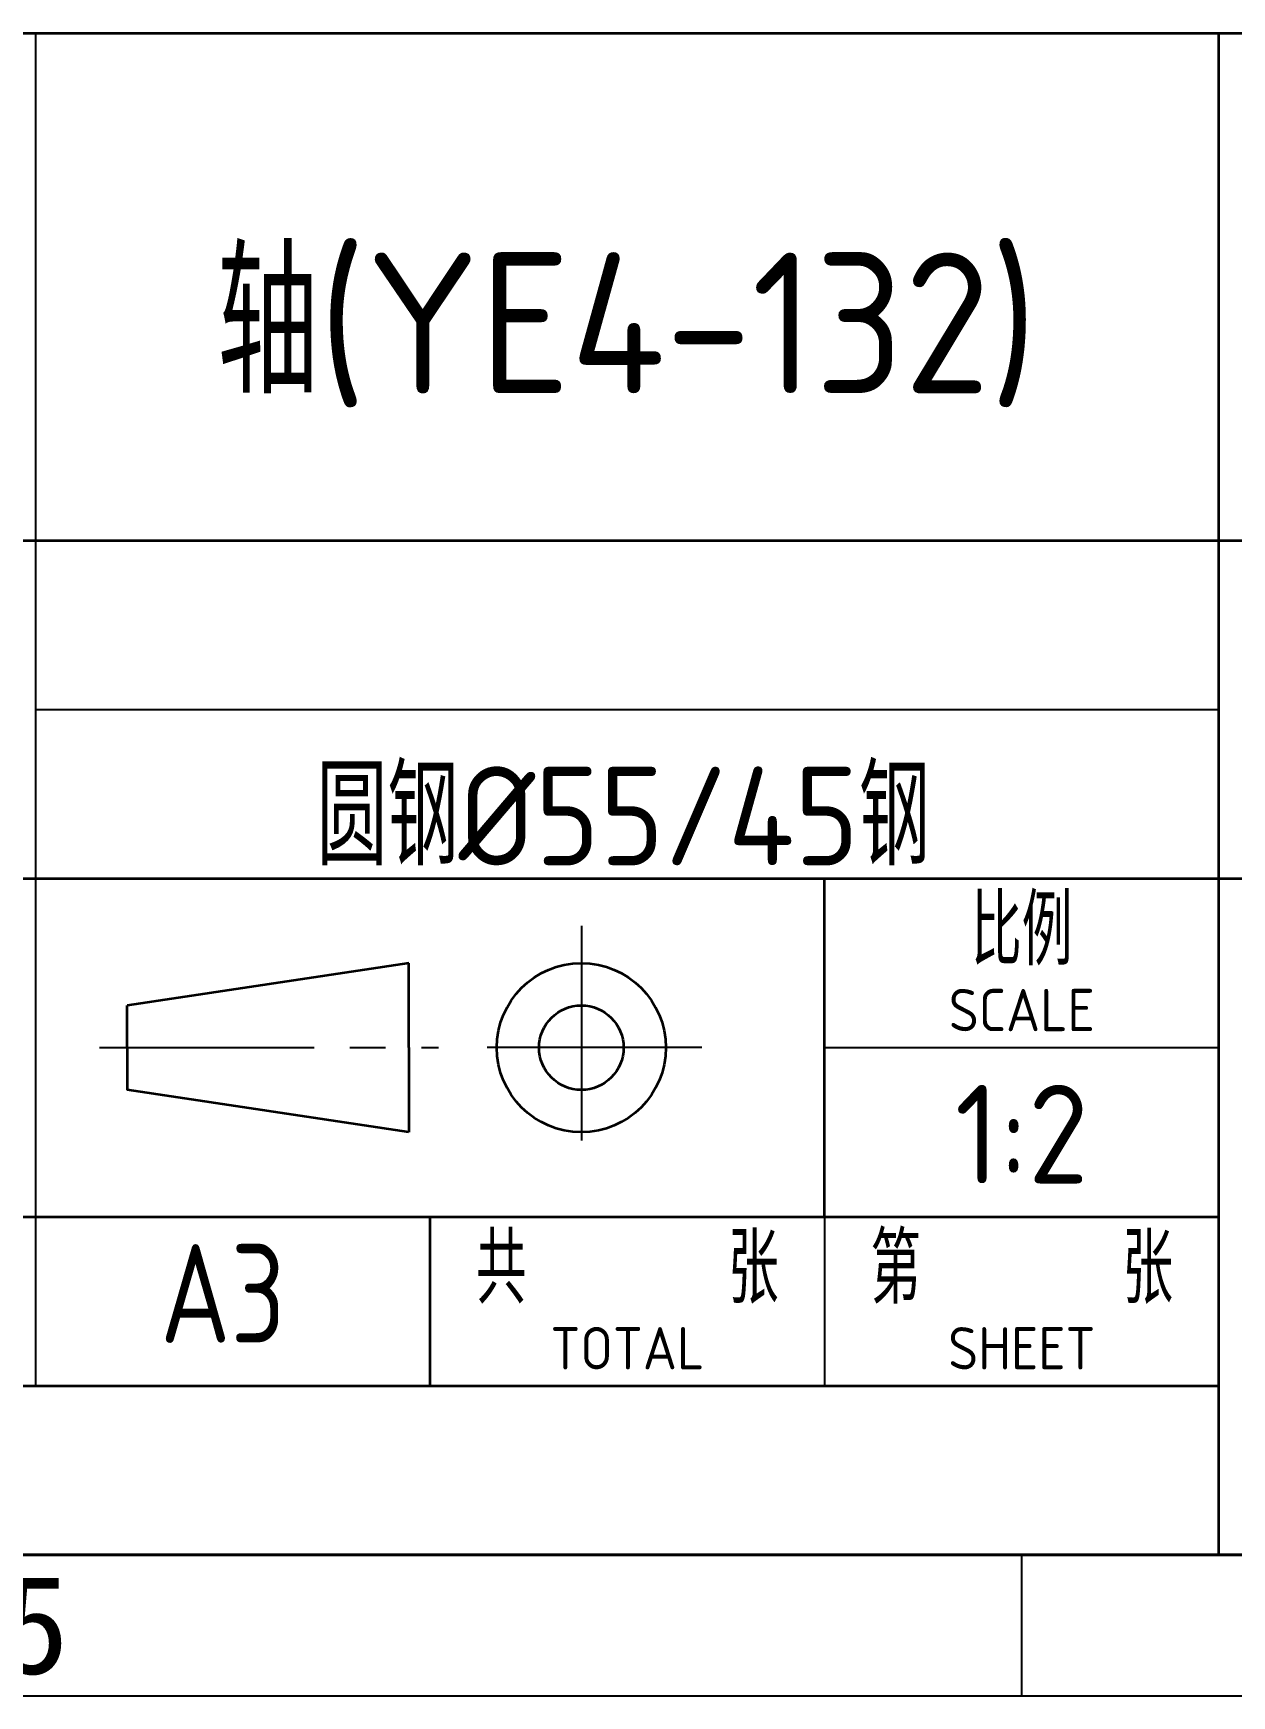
# Model space of a CAD drawing. Header units: millimetres. Extents: x 189 to 1029, y 82 to 676.
# Drawn here: x 818.5 to 903.6, y 81.8 to 199.8 of the extents above; entities that cross this region are included whole.
import ezdxf
from ezdxf.enums import TextEntityAlignment as Align

# ---------------------------------------------------------------- set-up
doc = ezdxf.new("R2010")
doc.units = ezdxf.units.MM
doc.header["$LTSCALE"] = 2
doc.linetypes.add('CENTER2', pattern=[28.575, 19.05, -3.175, 3.175, -3.175])
doc.layers.add('1粗实线', color=7, linetype='Continuous', lineweight=35)
doc.layers.add('5标注层', color=3, linetype='Continuous', lineweight=18)
for name, color, linetype in [('2细线层', 3, 'Continuous'), ('3中心线层', 1, 'CENTER2'), ('6文本', 2, 'Continuous'), ('图框层', 7, 'Continuous')]:
    doc.layers.add(name, color=color, linetype=linetype)
doc.styles.get("Standard").update_dxf_attribs({"font": ''})
doc.styles.add('文字', font='isocp.shx', dxfattribs={"bigfont": 'gbcbig.shx'})
doc.styles.get('Standard').set_extended_font_data('SimSun')

# ---------------------------------------------------------------- blocks, each defined once
blk = doc.blocks.new('ZwmFrameMain_A3^_^无分区图框^_^landscape')
at = {"layer": '1粗实线'}
blk.add_line((0, 0), (390, 0), dxfattribs=at)
at = {"layer": '2细线层'}
for p, q in [((325, -5), (325, 0)), ((-25, -5), (395, -5))]:
    blk.add_line(p, q, dxfattribs=at)
at = {"layer": '6文本', "insert": (290, -2.5), "char_height": 3.5, "attachment_point": 5}
blk.add_mtext_dynamic_manual_height_columns('5', width=32.54412, gutter_width=159.57, heights=[0], dxfattribs=at)
blk = doc.blocks.new('ZwmFrameMain_上海电机厂有限公司')
at = {"layer": '1粗实线'}
for p, q in [((-180, 54), (0, 54)), ((-58, 0), (-58, 54)), ((-116, 36), (0, 36)), ((-116, 24), (0, 24)), ((-72, 12), (-72, 24)), ((-86.758, 21), (-96.758, 19.5)), ((-86.758, 18), (-86.758, 21)), ((-96.758, 18), (-96.758, 19.5)), ((-96.758, 18), (-96.758, 16.5)), ((-86.758, 18), (-86.758, 15)), ((-86.758, 15), (-96.758, 16.5)), ((-116, 12), (-58, 12)), ((-86, 6), (-86, 12)), ((-116, 6), (-58, 6)), ((0, 0), (-180, 0))]:
    blk.add_line(p, q, dxfattribs=at)
for radius in [3, 1.5]:
    blk.add_circle((-80.633, 18), radius, dxfattribs=at)
at = {"layer": '2细线层'}
for p, q in [((-100, 6), (-100, 54)), ((-100, 30), (-58, 30)), ((-72, 18), (-58, 18)), ((-72, 12), (-72, 6))]:
    blk.add_line(p, q, dxfattribs=at)
at = {"layer": '3中心线层', "ltscale": 0.2}
for p, q in [((-80.633, 22.322), (-80.633, 13.678)), ((-97.74, 18), (-85.704, 18)), ((-76.36, 18), (-84.906, 18))]:
    blk.add_line(p, q, dxfattribs=at)
at = {"layer": '5标注层', "style": '文字'}
for tag, height, width, p, p2 in [('标记', 2.5, 2.4576, (-180, 49.675), (-172, 49.675)), ('处数', 2.5, 2.470054, (-171.976, 49.675), (-164, 49.675)), ('更改文件号', 2.5, 1.899602, (-163.874, 49.675), (-148.341, 49.675)), ('修改签名', 2.5, 2.402886, (-147.907, 49.675), (-132.451, 49.675)), ('修改日期', 2.5, 2.4576, (-132, 49.675), (-116, 49.675)), ('零组件名称', 5, 2.551899, (-100, 41.216), (-58, 41.216)), ('零组件图号', 5, 2.568153, (-42, 41.644), (0, 41.644)), ('设计工号', 2.5, 1.553239, (-161.25, 37.491), (-151.138, 37.491)), ('设计姓名', 2.5, 1.81399, (-146.689, 37.491), (-135.021, 37.491)), ('设计日期', 2.5, 1.957612, (-131.056, 37.491), (-118.311, 37.491)), ('材料代码', 3.5, 4.55336, (-100, 31.717), (-58, 31.717)), ('版本', 3.5, 1.25, (-11.431, 31.326), (-6.837, 31.326)), ('校对工号', 2.5, 1.553239, (-161.25, 31.491), (-151.138, 31.491)), ('校对姓名', 2.5, 1.81399, (-146.689, 31.491), (-135.021, 31.491)), ('校对日期', 2.5, 1.957612, (-131.056, 31.491), (-118.311, 31.491)), ('材料名称', 3.5, 4.60332, (-100.293, 24.472), (-58, 24.472)), ('审查工号', 2.5, 1.553239, (-161.25, 25.491), (-151.138, 25.491)), ('审查姓名', 2.5, 1.81399, (-146.689, 25.491), (-135.021, 25.491)), ('审查日期', 2.5, 1.957612, (-131.056, 25.491), (-118.311, 25.491)), ('标准检查工号', 2.5, 1.027275, (-161.25, 19.491), (-151.138, 19.491)), ('标准检查姓名', 2.5, 1.194815, (-146.689, 19.491), (-135.021, 19.491)), ('标准检查日期', 2.5, 1.294717, (-131.056, 19.491), (-118.311, 19.491)), ('比例', 3.5, 3.121951, (-72, 13.179), (-58, 13.179)), ('会签工号', 2.5, 1.553239, (-161.25, 13.491), (-151.138, 13.491)), ('会签姓名', 2.5, 1.81399, (-146.689, 13.491), (-135.021, 13.491)), ('会签日期', 2.5, 1.957612, (-131.056, 13.491), (-118.311, 13.491)), ('共几张', 2.5, 5.565476, (-81.323, 8.94), (-76.453, 8.94)), ('第几张', 2.5, 5.565476, (-67.354, 8.947), (-62.485, 8.947)), ('审定工号', 2.5, 1.553239, (-161.25, 7.491), (-151.138, 7.491)), ('审定姓名', 2.5, 1.81399, (-146.689, 7.491), (-135.021, 7.491)), ('审定日期', 2.5, 1.957612, (-131.056, 7.491), (-118.311, 7.491))]:
    blk.add_attdef(tag, text='', height=height, dxfattribs=dict(at, width=width)).set_placement(p, p2, align=Align.FIT)
for tag, height, p, p2 in [('特征码', 3.5, (-37.431, 28.326), (-30.54, 28.326)), ('重量', 3.5, (-11.431, 25.326), (-6.91, 25.326)), ('图幅', 3.5, (-95.581, 7.529), (-91.133, 7.529)), ('备注', 2.5, (-88.757, 1.829), (-85.502, 1.829))]:
    blk.add_attdef(tag, text='', height=height, dxfattribs=at).set_placement(p, p2, align=Align.FIT)
at = {"layer": '6文本', "char_height": 2.5, "attachment_point": 5, "style": '文字'}
for s, insert in [('\\pxsm0.8;比例\\P\\ps*;{\\H0.6x;SCALE}', (-65, 21)), ('\\pxsm0.8;共     张\\P\\ps*;{\\H0.6x;TOTAL}', (-79, 9)), ('\\pxsm0.8;第     张\\P\\ps*;{\\H0.6x;SHEET}', (-65, 9))]:
    blk.add_mtext_dynamic_manual_height_columns(s, width=12.13643, gutter_width=12.5, heights=[0], dxfattribs=dict(at, insert=insert))

msp = doc.modelspace()

# ---------------------------------------------------------------- block references
at = {"layer": '图框层', "xscale": 2, "yscale": 2, "zscale": 2}
msp.add_blockref('ZwmFrameMain_A3^_^无分区图框^_^landscape', (238.694, 91.769), dxfattribs=at)
at = {"layer": '图框层'}
ref = msp.add_blockref('ZwmFrameMain_上海电机厂有限公司', (1018.694, 91.769), dxfattribs=dict(at, xscale=2, yscale=2, zscale=2))
ref.add_attrib('图幅', 'A3', dxfattribs={"layer": '5标注层', "height": 7, "style": '文字', "width": 0.876437}).set_placement((827.533, 106.827), (836.428, 106.827), align=Align.FIT)
ref.add_attrib('比例', '1:2', dxfattribs={"layer": '5标注层', "height": 7, "style": '文字'}).set_placement((888.694, 118.127), align=Align.CENTER)
ref.add_attrib('材料名称', '圆钢%%C55/45钢', dxfattribs={"layer": '5标注层', "height": 7, "style": '文字'}).set_placement((860.401, 140.713), align=Align.CENTER)
ref.add_attrib('零组件名称', '轴(YE4-132)', dxfattribs={"layer": '5标注层', "height": 10, "style": '文字'}).set_placement((860.694, 174.2), align=Align.CENTER)

doc.saveas('drawing.dxf')
